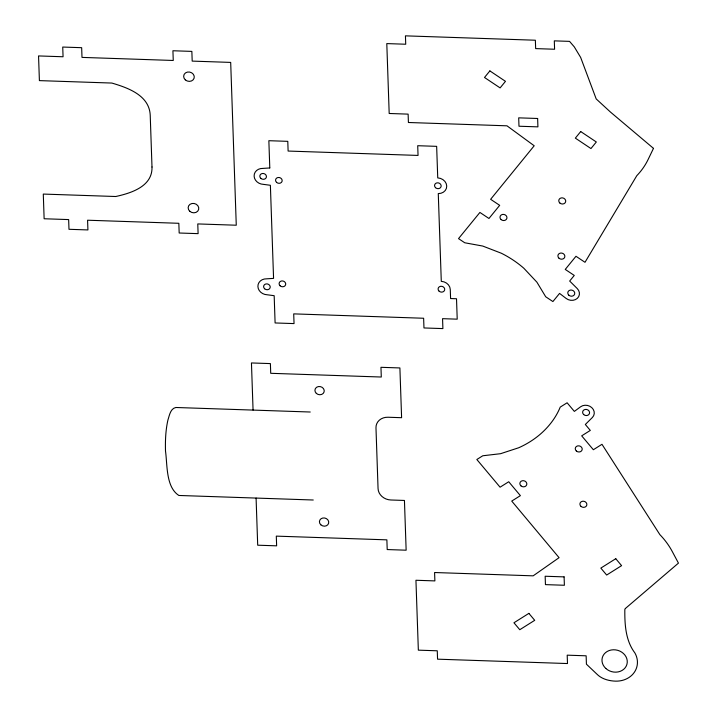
<?xml version="1.0" encoding="UTF-8"?>
<svg xmlns="http://www.w3.org/2000/svg" width="717" height="717" viewBox="0 0 717 717"><rect width="100%" height="100%" fill="white"/><g stroke="black" fill="none" stroke-linecap="round" stroke-linejoin="round"><path stroke-width="1.08" d="M625.403 608.482L678.452 563.114L672.304 551.588A78.52 68.276 14.6 0 0 659.855 534.613L601.984 444.298L593.353 449.729L581.693 435.837L590.315 430.415L585.332 424.482L592.367 417.5A8.245 7.17 14.6 0 0 591.776 407.615A8.245 7.17 14.6 0 0 580.609 406.781L574.353 411.406L567.111 402.784L560.228 407.113C555.953 417.626 548.828 426.812 540.277 434.215A97.162 84.481 14.6 0 1 518.732 447.749L500.6 453.691L482.783 455.77L476.841 459.507L500.072 487.193L508.729 481.752L520.39 495.644L511.732 501.084L559.072 557.674L533.161 575.841L434.592 572.524L434.878 580.904L415.941 580.259L418.343 650.158L437.271 650.794L437.558 659.174L567.488 663.548L567.201 655.168L586.139 655.804L586.425 664.184L596.768 673.998C601.608 679.008 608.814 680.935 615.607 681.15A22.989 19.986 14.6 0 0 634.895 652.945C625.52 640.586 624.668 624.319 624.83 609.405A5.942 5.171 14.6 0 1 625.421 608.491M310.246 412.015L175.844 407.489C170.359 408.573 169.373 415.636 167.903 420.09C165.618 430.245 165.206 440.713 165.502 451.083C167.455 464.903 165.788 487.058 178.865 495.465L313.257 500.009M253.065 410.07L251.452 362.954L270.39 363.591L270.721 373.306L381.292 377.025L380.96 367.31L399.898 367.946L401.601 417.697L388.022 417.24A12.53 10.889 14.6 0 0 375.977 427.816L378.056 488.573A12.53 10.889 14.6 0 0 390.864 499.991L404.442 500.448L406.145 550.199L387.207 549.554L386.875 539.847L276.305 536.128L276.637 545.834L257.699 545.198L256.086 498.082M151.995 166.998C152.64 186.438 131.166 193.133 115.742 196.512L43.289 194.074L44.131 218.757L68.653 219.581L68.984 229.297L87.922 229.933L87.582 220.218L178.838 223.292L179.178 233.007L198.107 233.643L197.775 223.928L236.269 225.219L230.686 62.406L192.192 61.106L191.86 51.391L172.922 50.755L173.254 60.47L81.998 57.396L81.666 47.689L62.729 47.053L63.069 56.76L38.548 55.935L39.399 80.618L111.852 83.055C127.922 87.797 149.235 95.28 150.22 115.079L151.995 166.998M653.483 148.365L648.114 159.506A78.52 68.276 14.6 0 1 636.804 175.674L585 262.297L575.975 256.274L565.247 269.413L574.263 275.436L569.674 281.046L577.203 288.512A8.245 7.17 14.6 0 1 577.293 298.38A8.245 7.17 14.6 0 1 566.152 298.46L559.565 293.405L552.897 301.561L545.7 296.757L536.908 282.184L523.84 268.248A97.162 84.481 14.6 0 0 501.317 253.226L482.738 246.056L464.733 242.767L458.522 238.618L479.906 212.438L488.958 218.479L499.686 205.34L490.634 199.299L534.201 145.766L506.982 125.816L408.412 122.499L408.125 114.128L389.188 113.483L386.795 43.594L405.723 44.23L405.437 35.85L535.366 40.224L535.653 48.604L554.591 49.24L554.304 40.86L569.549 41.371L574.29 46.874L580.645 57.414L596.194 98.928L610.454 112.058L653.483 148.365M489.872 70.911L484.504 77.481L500.116 87.904L505.476 81.335L489.872 70.911M580.716 131.561L575.348 138.13L590.96 148.553L596.329 141.984L580.716 131.561M528.877 613.376L513.946 622.768L519.78 629.714L534.712 620.322L528.877 613.376M615.769 558.704L600.837 568.097L606.663 575.043L621.594 565.65L615.769 558.704M269.789 167.957L262.861 168.405A9.088 7.905 14.6 0 0 254.123 176.077A9.088 7.905 14.6 0 0 263.408 184.359L270.381 185.282L273.571 278.375L266.643 278.823A9.088 7.905 14.6 0 0 257.905 286.495A9.088 7.905 14.6 0 0 267.19 294.777L274.172 295.691L275.104 322.955L294.042 323.591L293.71 313.876L423.63 318.249L423.971 327.956L442.9 328.592L442.559 318.671L457.213 319.164L456.514 298.747L450.59 298.55L450.276 289.498A8.945 7.779 14.6 0 0 441.287 281.351L438.275 193.59A8.945 7.779 14.6 0 0 446.727 186.035A8.945 7.779 14.6 0 0 437.737 177.897L436.653 146.349L417.715 145.712L418.047 155.428L288.117 151.054L287.786 141.339L268.857 140.702L269.789 167.957M537.633 118.484L518.696 117.848L518.983 126.228L537.92 126.864L537.633 118.484M564.1 576.88L545.162 576.244L545.449 584.624L564.387 585.26L564.1 576.88M320.831 524.808A4.696 4.087 14.6 0 0 328.601 523.338A4.696 4.087 14.6 0 0 322.811 518.015A4.696 4.087 14.6 0 0 320.831 524.808M316.322 393.373A4.696 4.087 14.6 0 0 324.093 391.912A4.696 4.087 14.6 0 0 318.303 386.588A4.696 4.087 14.6 0 0 316.322 393.373M583.665 414.534A3.513 3.056 14.6 0 0 589.482 413.44A3.513 3.056 14.6 0 0 585.153 409.452A3.513 3.056 14.6 0 0 583.665 414.534M605.838 668.468A12.745 11.078 14.6 0 0 626.9 664.417A12.745 11.078 14.6 0 0 611.153 650.014A12.745 11.078 14.6 0 0 605.838 668.468M581.012 506.39A3.513 3.056 14.6 0 0 586.784 505.18A3.513 3.056 14.6 0 0 582.365 501.273A3.513 3.056 14.6 0 0 581.012 506.39M576.36 451.011A3.513 3.056 14.6 0 0 582.132 449.801A3.513 3.056 14.6 0 0 577.714 445.893A3.513 3.056 14.6 0 0 576.36 451.011M520.972 485.866A3.513 3.056 14.6 0 0 526.744 484.647A3.513 3.056 14.6 0 0 522.326 480.74A3.513 3.056 14.6 0 0 520.972 485.866M276.556 182.351A3.343 2.904 14.6 0 0 282.077 181.302A3.343 2.904 14.6 0 0 277.963 177.52A3.343 2.904 14.6 0 0 276.556 182.351M280.105 285.805A3.343 2.904 14.6 0 0 285.626 284.766A3.343 2.904 14.6 0 0 281.512 280.974A3.343 2.904 14.6 0 0 280.105 285.805M435.542 187.693A3.343 2.904 14.6 0 0 441.072 186.653A3.343 2.904 14.6 0 0 436.958 182.871A3.343 2.904 14.6 0 0 435.542 187.693M439.091 291.156A3.343 2.904 14.6 0 0 444.621 290.107A3.343 2.904 14.6 0 0 440.507 286.325A3.343 2.904 14.6 0 0 439.091 291.156M260.818 178.345A3.343 2.904 14.6 0 0 266.348 177.296A3.343 2.904 14.6 0 0 262.234 173.514A3.343 2.904 14.6 0 0 260.818 178.345M264.609 288.763A3.343 2.904 14.6 0 0 270.13 287.714A3.343 2.904 14.6 0 0 266.016 283.932A3.343 2.904 14.6 0 0 264.609 288.763M501.093 219.572A3.513 3.056 14.6 0 0 506.874 218.353A3.513 3.056 14.6 0 0 502.447 214.455A3.513 3.056 14.6 0 0 501.093 219.572M559 258.228A3.513 3.056 14.6 0 0 564.781 257.009A3.513 3.056 14.6 0 0 560.353 253.11A3.513 3.056 14.6 0 0 559 258.228M559.869 203.036A3.513 3.056 14.6 0 0 565.641 201.818A3.513 3.056 14.6 0 0 561.214 197.919A3.513 3.056 14.6 0 0 559.869 203.036M568.832 295.189A3.513 3.056 14.6 0 0 574.649 294.087A3.513 3.056 14.6 0 0 570.311 290.098A3.513 3.056 14.6 0 0 568.832 295.189M189.817 211.3A5.36 4.66 14.6 0 0 198.645 209.507A5.36 4.66 14.6 0 0 191.95 203.511A5.36 4.66 14.6 0 0 189.817 211.3M185.309 79.865A5.36 4.66 14.6 0 0 194.137 78.072A5.36 4.66 14.6 0 0 187.442 72.085A5.36 4.66 14.6 0 0 185.309 79.865"/></g></svg>
